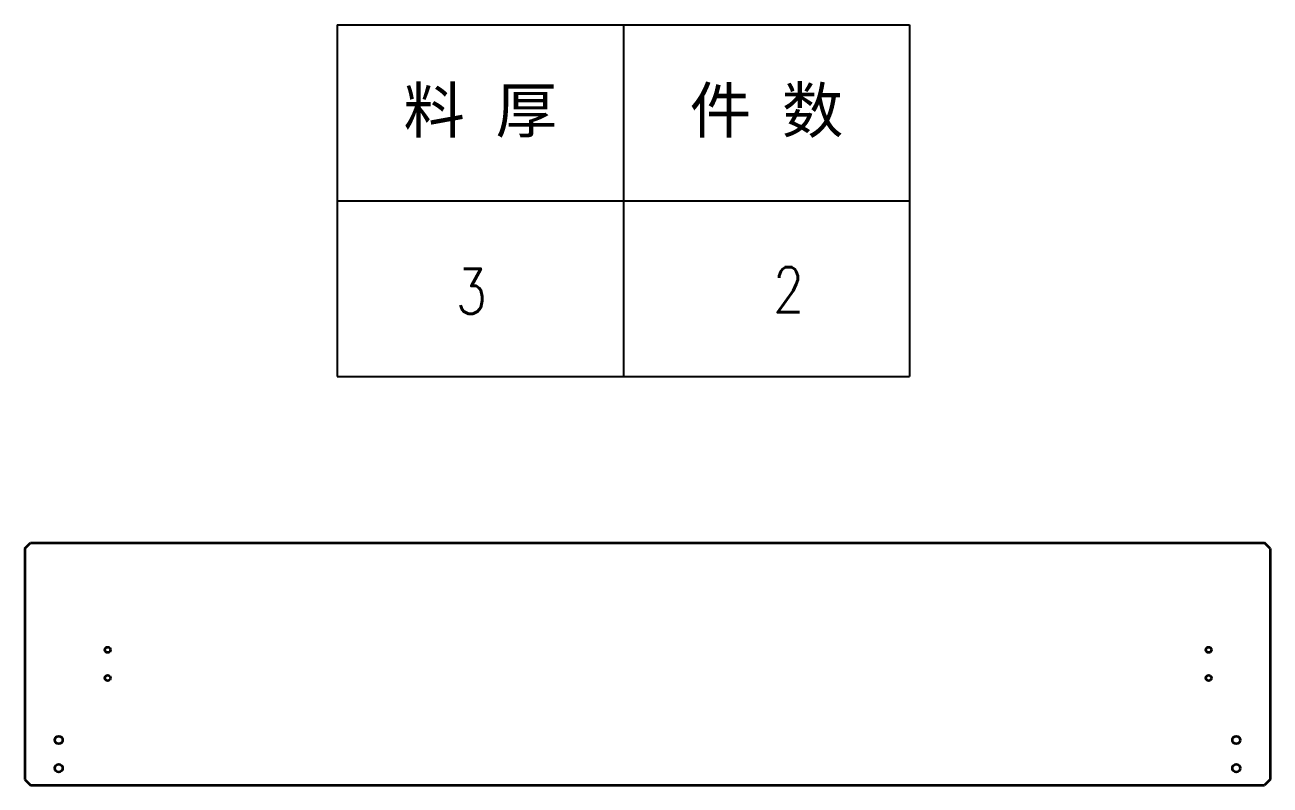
# Model space of a CAD drawing. Header units: millimetres. Extents: x -1727 to 307751, y -105919 to 6637.
# Drawn here: x 823 to 1928, y -6626 to -5952 of the extents above; entities that cross this region are included whole.
import ezdxf
from ezdxf.enums import TextEntityAlignment as Align

# ---------------------------------------------------------------- set-up
doc = ezdxf.new("R2010")
doc.units = ezdxf.units.MM
doc.layers.add('AM_VIS', color=7, linetype='Continuous')
doc.styles.add('DIM', font='txt.shx', dxfattribs={"width": 0.8, "bigfont": 'bigfont.shx'})
doc.styles.get("Standard").update_dxf_attribs({"font": 'arial.ttf'})

# ---------------------------------------------------------------- blocks, each defined once
blk = doc.blocks.new('*T16')
at = {"color": 0, "linetype": 'ByBlock', "lineweight": -2, "transparency": 16777216}
for p, q in [((0, 0), (127, 0)), ((0, 0), (0, -78)), ((63.5, 0), (63.5, -78)), ((127, 0), (127, -78)), ((0, -39), (127, -39)), ((0, -78), (127, -78))]:
    blk.add_line(p, q, dxfattribs=at)
at = {"color": 0, "transparency": 16777216, "char_height": 10, "width": 60.5, "attachment_point": 5}
for s, insert in [('{\\fSimSun|b0|i0|c134|p2;料 厚}', (31.75, -19.5)), ('{\\fSimSun|b0|i0|c134|p2;件 数}', (95.25, -19.5))]:
    blk.add_mtext(s, dxfattribs=dict(at, insert=insert))
blk = doc.blocks.new('拆图参数')
blk.add_blockref('*T16', (-63.5, 78))
at = {"style": 'DIM', "width": 0.8}
blk.add_attdef('6', text='', height=10, dxfattribs=at).set_placement((-37.13, 18.91), align=Align.MIDDLE_LEFT)
blk.add_attdef('1', text='', height=10, dxfattribs=at).set_placement((36.65, 19.27), align=Align.MIDDLE_CENTER)

msp = doc.modelspace()

# ---------------------------------------------------------------- linework, layer by layer
at = {"layer": 'AM_VIS', "color": 7, "lineweight": 35, "ltscale": 4}
for p, q in [((822.80494, -6416.17376), (827.80494, -6411.17375)), ((822.80494, -6416.17376), (822.80494, -6489.17375)), ((827.80494, -6411.17375), (1922.80494, -6411.17327)), ((1927.80494, -6416.17326), (1922.80494, -6411.17327)), ((1927.80494, -6416.17326), (1927.80494, -6489.17327)), ((822.8047, -6489.17229), (822.8047, -6491.17229)), ((822.8047, -6491.17229), (822.8047, -6546.17229)), ((1927.8047, -6489.17375), (1927.8047, -6491.17229)), ((1927.8047, -6491.17229), (1927.8047, -6546.17229)), ((822.8047, -6546.17229), (822.8047, -6548.17229)), ((822.80494, -6548.17375), (822.80494, -6621.17376)), ((1927.8047, -6546.17229), (1927.8047, -6548.17229)), ((1927.80494, -6548.17327), (1927.80494, -6621.17326)), ((822.80494, -6621.17376), (827.80494, -6626.17375)), ((827.80494, -6626.17375), (1922.80494, -6626.17327)), ((1927.80494, -6621.17326), (1922.80494, -6626.17327))]:
    msp.add_line(p, q, dxfattribs=at)
for centre, radius in [((896.3047, -6506.17229), 2.4585), ((1873.3047, -6506.17229), 2.4585), ((896.3047, -6531.17229), 2.4585), ((1873.3047, -6531.17229), 2.4585), ((852.80482, -6586.17473), 3.5), ((1897.80494, -6586.17235), 3.5), ((852.80482, -6611.17473), 3.5), ((1897.80494, -6611.17235), 3.5)]:
    msp.add_circle(centre, radius, dxfattribs=at)

# ---------------------------------------------------------------- block references
at = {"xscale": 4, "yscale": 4, "zscale": 4}
msp.add_blockref('拆图参数', (1353.86071, -6263.6057), dxfattribs=at).add_auto_attribs({'1': '2', '6': '3'})

doc.saveas('drawing.dxf')
